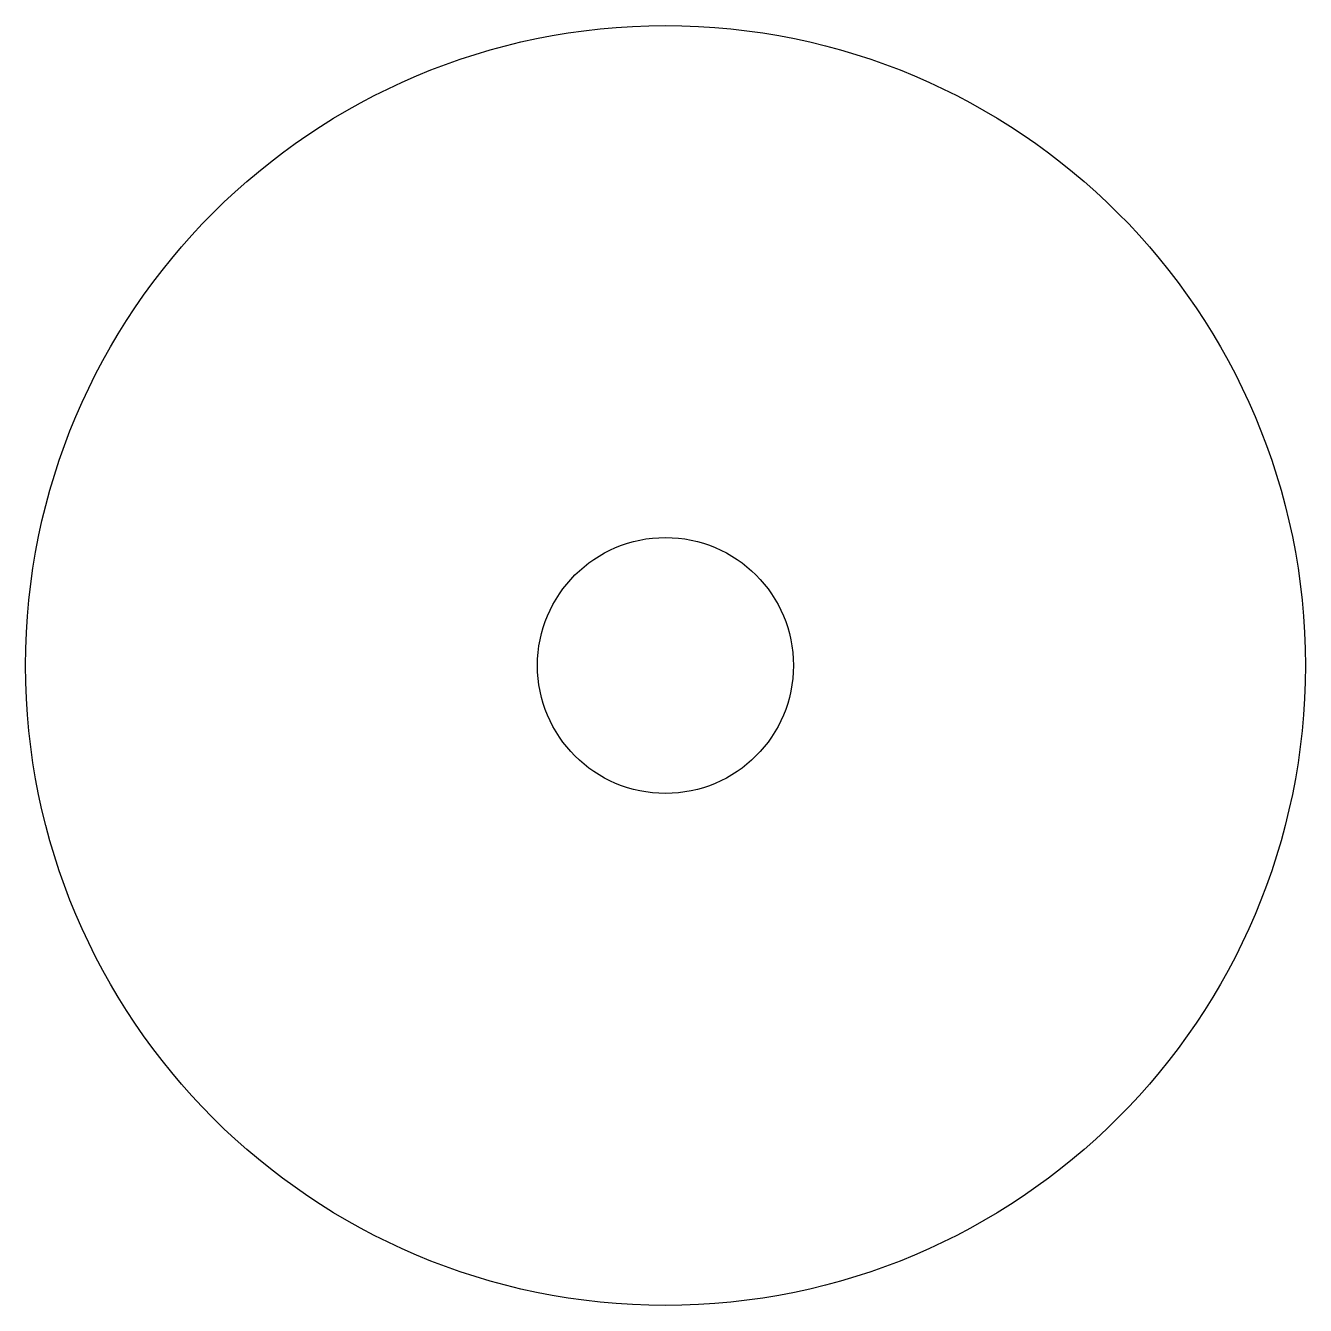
# Model space of a CAD drawing. Header units: millimetres. Extents: x 1561.2 to 1576.2, y -1079.5 to -1064.5.
import ezdxf

# ---------------------------------------------------------------- set-up
doc = ezdxf.new("R2010")
doc.units = ezdxf.units.MM
doc.header["$MEASUREMENT"] = 0
doc.layers.add('COVER-Layer-1', color=7, linetype='Continuous')

msp = doc.modelspace()

# ---------------------------------------------------------------- linework, layer by layer
at = {"layer": 'COVER-Layer-1', "color": 5}
msp.add_circle((1568.746, -1071.972), 7.5, dxfattribs=at)
at = {"layer": 'COVER-Layer-1', "color": 1}
msp.add_circle((1568.746, -1071.972), 1.5, dxfattribs=at)

doc.saveas('drawing.dxf')
